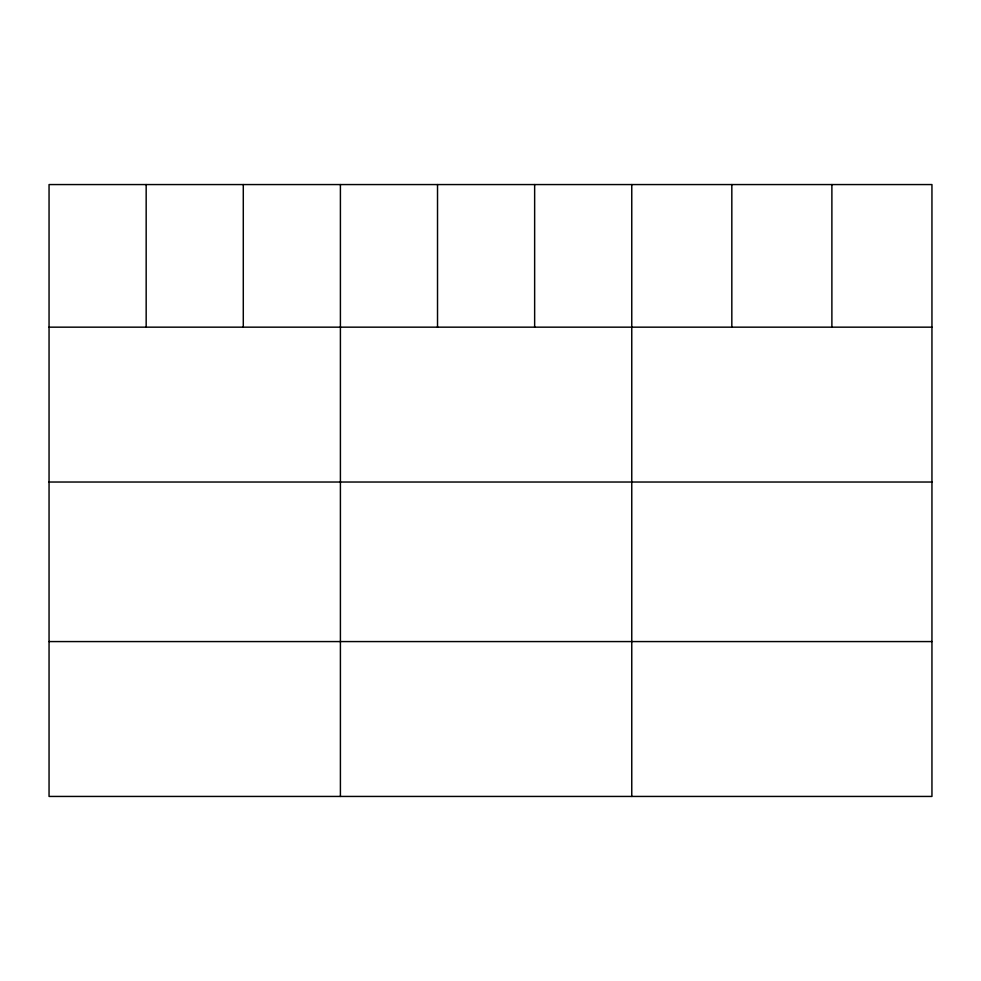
<?xml version="1.0" encoding="UTF-8"?>
<svg xmlns="http://www.w3.org/2000/svg" width="981" height="981" viewBox="0 0 981 981"><rect width="100%" height="100%" fill="white"/><g stroke="black" fill="none" stroke-linecap="round" stroke-linejoin="round"><path stroke-width="1.47" d="M931.95 327.164L931.95 796.437L49.05 796.437L49.05 184.563L931.95 184.563L931.95 327.164L49.05 327.164M49.05 482.027L931.95 482.027M49.05 641.574L931.95 641.574M831.888 184.563L831.888 327.164M731.826 184.563L731.826 327.164M631.764 184.563L631.764 796.437M534.645 184.563L534.645 327.164M437.526 184.563L437.526 327.164M340.407 184.563L340.407 796.437M243.288 184.563L243.288 327.164M146.169 184.563L146.169 327.164"/></g></svg>
